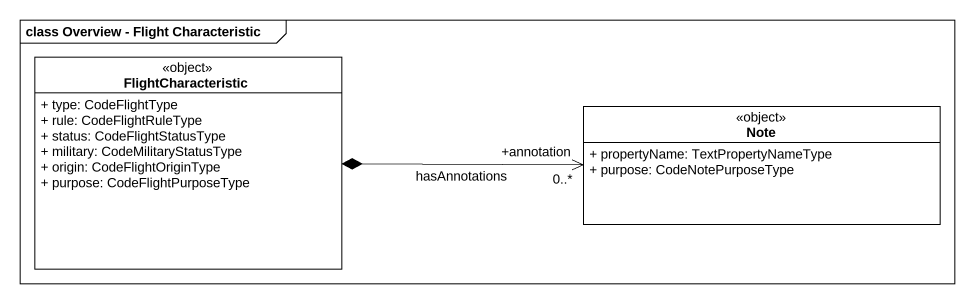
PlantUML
@startuml
mainframe class Overview - Flight Characteristic
hide circle
hide empty members
skinparam classAttributeIconSize 0
class FlightCharacteristic <<object>> #FFFFFF {
  + type: CodeFlightType
  + rule: CodeFlightRuleType
  + status: CodeFlightStatusType
  + military: CodeMilitaryStatusType
  + origin: CodeFlightOriginType
  + purpose: CodeFlightPurposeType
}
class "Note" as Note_ <<object>> #FFFFFF {
  + propertyName: TextPropertyNameType
  + purpose: CodeNotePurposeType
}
FlightCharacteristic *-right-> "+annotation\n0..*" Note_ : hasAnnotations
@enduml
